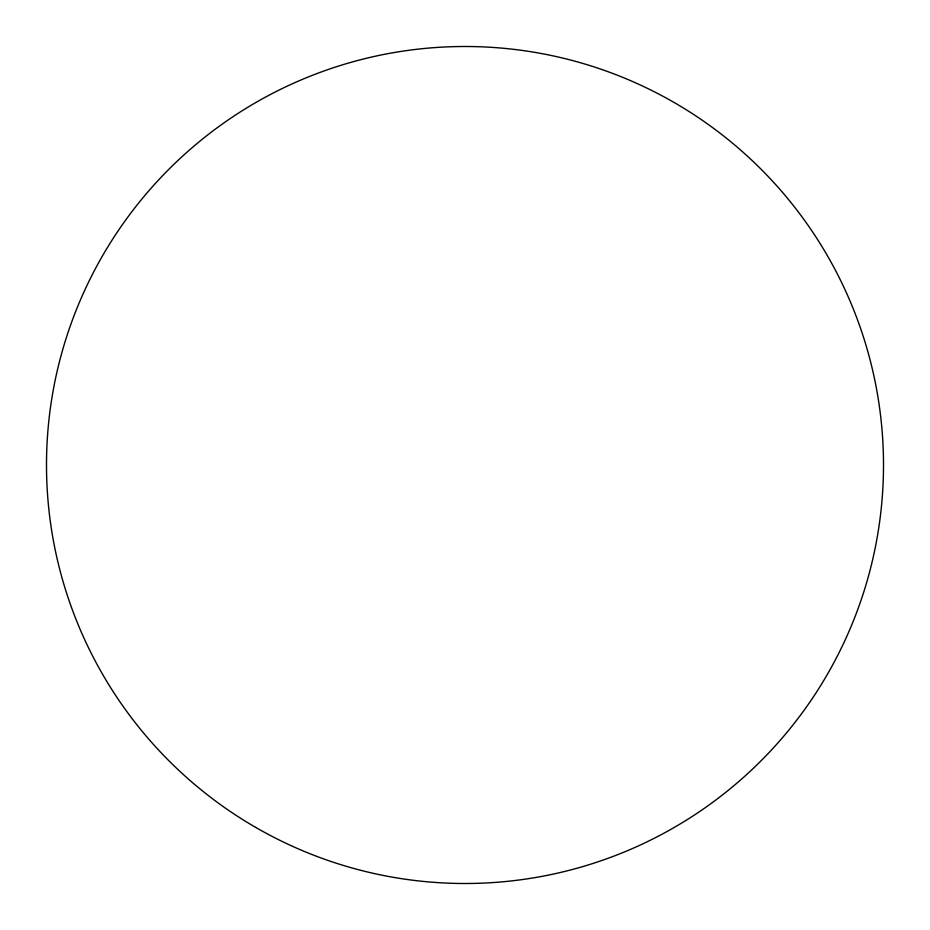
<?xml version="1.0" encoding="UTF-8"?>
<svg xmlns="http://www.w3.org/2000/svg" width="930" height="930" viewBox="0 0 930 930"><rect width="100%" height="100%" fill="white"/><g stroke="black" fill="none" stroke-linecap="round" stroke-linejoin="round"><path stroke-width="1.4" d="M255.75 827.433A418.5 418.5 0 0 0 883.5 465A418.5 418.5 0 0 0 255.75 102.567A418.5 418.5 0 0 0 255.75 827.433"/></g></svg>
